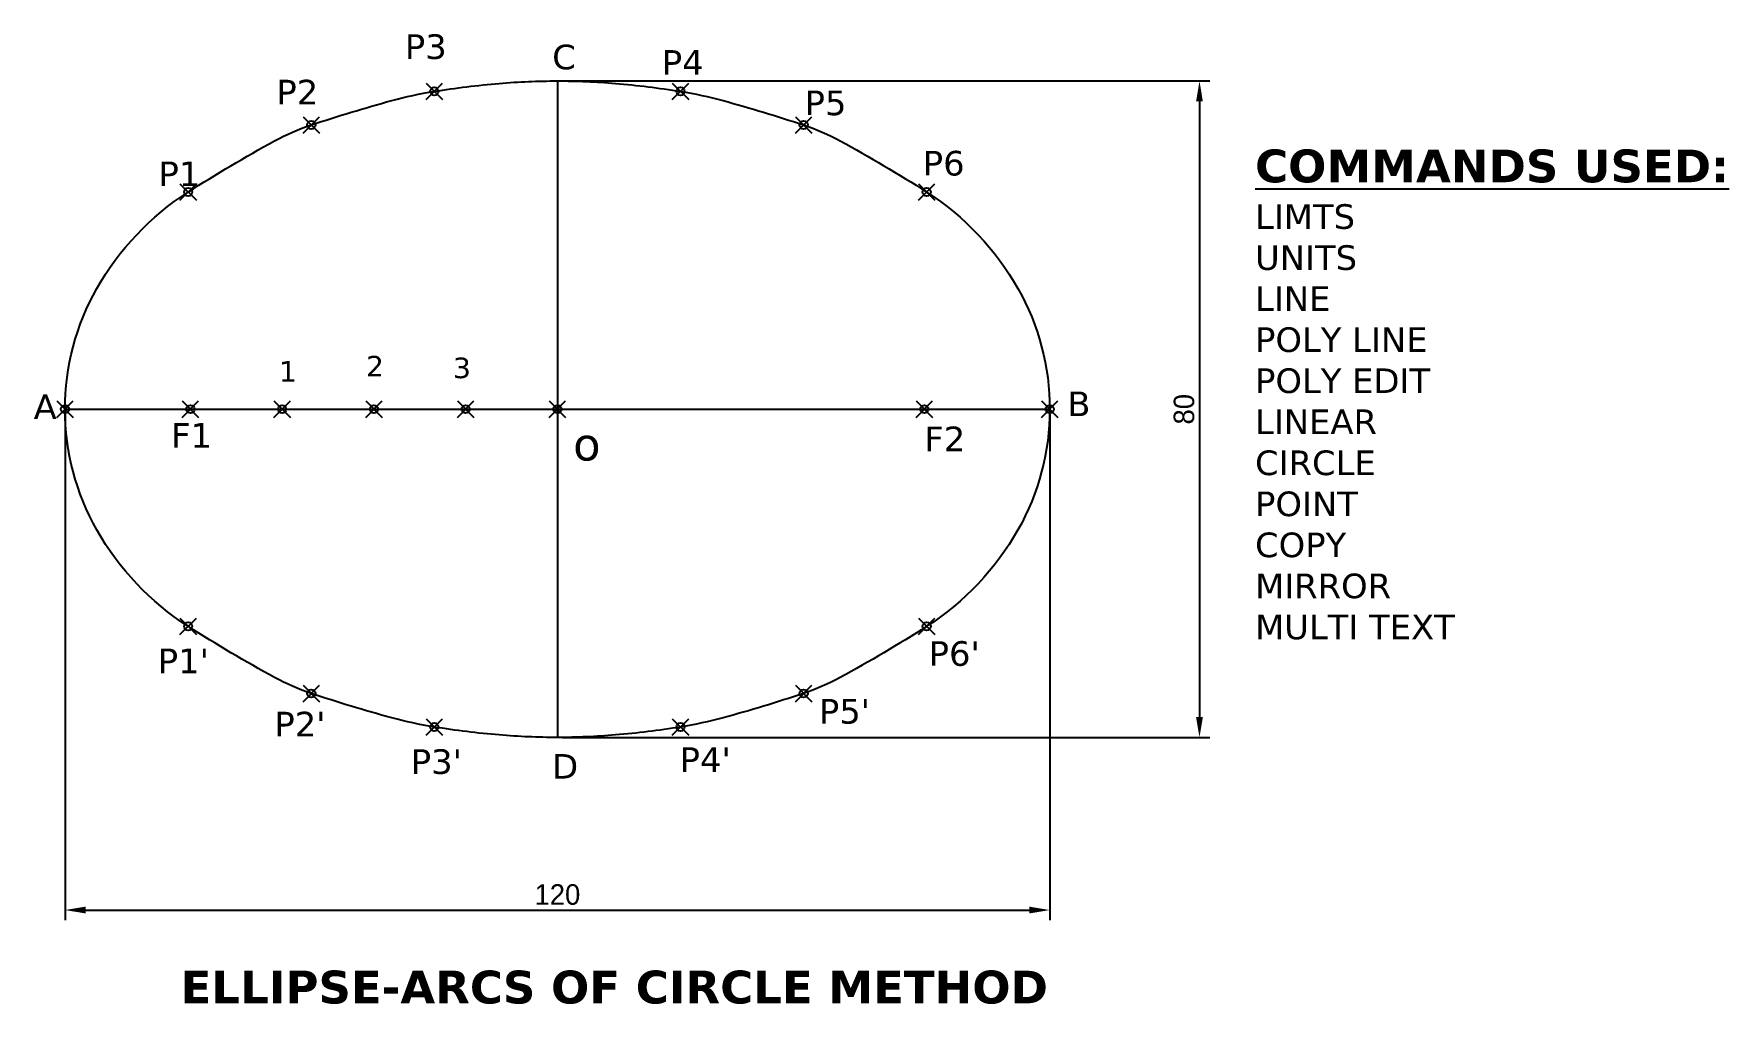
# Model space of a CAD drawing. Header units: millimetres. Extents: x 1257 to 1464, y 786 to 904.
import ezdxf

# ---------------------------------------------------------------- set-up
doc = ezdxf.new("R2010")
doc.units = ezdxf.units.MM
doc.header["$PDMODE"] = 35
doc.header["$PDSIZE"] = -4
doc.dimstyles.new('ISO-25', dxfattribs={"dimtxt": 2.5, "dimasz": 2.5, "dimexe": 1.25, "dimexo": 0.625, "dimtad": 1, "dimtxsty": 'Standard', "dimcen": 2.5, "dimadec": 0, "dimazin": 0, "dimtfac": 1, "dimtmove": 0, "dimatfit": 3, "dimfxl": 1, "dimarcsym": 0})

# ---------------------------------------------------------------- blocks, each defined once
blk = doc.blocks.new('*D1')
at = {"color": 0, "lineweight": -2}
for p, q in [((1260.87, 857.38), (1260.87, 795.72)), ((1380.87, 857.38), (1380.87, 795.72)), ((1263.37, 796.97), (1378.37, 796.97))]:
    blk.add_line(p, q, dxfattribs=at)
at = {"color": 0}
for points in [[(1263.37, 797.39), (1263.37, 796.56), (1260.87, 796.97)], [(1378.37, 797.39), (1378.37, 796.56), (1380.87, 796.97)]]:
    blk.add_solid(points, dxfattribs=at)
at = {"layer": 'Defpoints', "color": 0}
for p in [(1260.87, 858), (1380.87, 858), (1380.87, 796.97)]:
    blk.add_point(p, dxfattribs=at)
at = {"color": 0, "insert": (1320.87, 798.85), "char_height": 2.5, "attachment_point": 5}
blk.add_mtext('120', dxfattribs=at)
blk = doc.blocks.new('*D2')
at = {"color": 0, "lineweight": -2}
for p, q in [((1321.49, 898), (1400.37, 898)), ((1399.12, 895.5), (1399.12, 820.5)), ((1321.49, 818), (1400.37, 818))]:
    blk.add_line(p, q, dxfattribs=at)
at = {"color": 0}
for points in [[(1398.7, 895.5), (1399.53, 895.5), (1399.12, 898)], [(1398.7, 820.5), (1399.53, 820.5), (1399.12, 818)]]:
    blk.add_solid(points, dxfattribs=at)
at = {"layer": 'Defpoints', "color": 0}
for p in [(1320.87, 898), (1320.87, 818), (1399.12, 818)]:
    blk.add_point(p, dxfattribs=at)
at = {"color": 0, "insert": (1397.24, 858), "char_height": 2.5, "attachment_point": 5, "rotation": 90}
blk.add_mtext('80', dxfattribs=at)

msp = doc.modelspace()

# ---------------------------------------------------------------- linework, layer by layer
for p, q in [((1320.869, 898.004), (1320.869, 818.004)), ((1260.869, 858.004), (1380.869, 858.004))]:
    msp.add_line(p, q)
msp.add_lwpolyline([(1260.869, 858.004, -0.1296596), (1264.751, 872.723, -0.1218411), (1275.869, 884.462, -0.0176589), (1286.409, 890.704, -0.0445497), (1290.869, 892.645, -0.0138084), (1300.678, 895.612, -0.0266637), (1305.869, 896.734, -0.0187563), (1313.789, 897.705, -0.0211222), (1320.869, 898.004, -0.0211222), (1327.949, 897.705, -0.0187563), (1335.869, 896.734, -0.0266637), (1341.059, 895.612, -0.0138084), (1350.869, 892.645, -0.0445497), (1355.329, 890.704, -0.0176589), (1365.869, 884.462, -0.1218411), (1376.987, 872.723, -0.1296596), (1380.869, 858.004, -0.1296596), (1376.987, 843.285, -0.1218411), (1365.869, 831.546, -0.0176589), (1355.329, 825.304, -0.0445497), (1350.869, 823.363, -0.0138084), (1341.059, 820.396, -0.0266637), (1335.869, 819.274, -0.0187563), (1327.949, 818.303, -0.0211222), (1320.869, 818.004, -0.0211222), (1313.789, 818.303, -0.0187563), (1305.869, 819.274, -0.0266637), (1300.678, 820.396, -0.0138084), (1290.869, 823.363, -0.0445497), (1286.409, 825.304, -0.0176589), (1275.869, 831.546, -0.1218411), (1264.751, 843.285, -0.1296596)], format="xyb", close=True)
for p in [(1305.869, 896.734), (1335.869, 896.734), (1290.869, 892.645), (1350.869, 892.645), (1275.869, 884.462), (1365.869, 884.462), (1260.869, 858.004), (1260.869, 858.004), (1260.869, 858.004), (1260.869, 858.004), (1276.147, 858.004), (1276.147, 858.004), (1276.147, 858.004), (1287.328, 858.004), (1298.508, 858.004), (1309.688, 858.004), (1320.869, 858.004), (1365.59, 858.004), (1380.869, 858.004), (1275.869, 831.546), (1365.869, 831.546), (1290.869, 823.363), (1350.869, 823.363), (1305.869, 819.274), (1335.869, 819.274)]:
    msp.add_point(p)

# ---------------------------------------------------------------- texts
at = {"attachment_point": 1}
for s, insert, char_height, width in [('{\\fVerdana|b0|i0|c0|p34;P3}', (1302.277, 903.68), 3, 7.63426), ('{\\fVerdana|b0|i0|c0|p34;C}', (1320.232, 902.423), 3, 7.63426), ('{\\fVerdana|b0|i0|c0|p34;P4}', (1333.594, 901.755), 3, 7.63426), ('{\\fVerdana|b0|i0|c0|p34;P2}', (1286.619, 898.145), 3, 7.63426), ('{\\fVerdana|b0|i0|c0|p34;P5}', (1350.993, 896.833), 3, 7.63426), ('{\\fVerdana|b0|i0|c0|p34;P6}', (1365.392, 889.481), 3, 7.63426), ('{\\fVerdana|b1|i0|c0|p34;\\LCOMMANDS USED:\\P\\fVerdana|b0|i0|c0|p34;\\H0.75x;\\lLIMTS\\PUNITS\\PLINE\\PPOLY LINE\\PPOLY EDIT\\PLINEAR\\PCIRCLE\\PPOINT\\PCOPY\\PMIRROR\\PMULTI TEXT}', (1405.89, 889.649), 4, 58.29701), ('{\\fVerdana|b0|i0|c0|p34;P1}', (1272.255, 888.184), 3, 7.63426), ('{\\fVerdana|b0|i0|c0|p34;1}', (1286.939, 863.864), 2.5, 7.63426), ('{\\fVerdana|b0|i0|c0|p34;2}', (1297.542, 864.5), 2.5, 7.63426), ('{\\fVerdana|b0|i0|c0|p34;3}', (1308.145, 864.288), 2.5, 7.63426), ('{\\fVerdana|b0|i0|c0|p34;A}', (1257.038, 859.805), 3, 7.63426), ('{\\fVerdana|b0|i0|c0|p34;B}', (1383.003, 860.157), 3, 7.63426), ('{\\fVerdana|b0|i0|c0|p34;F1}', (1273.791, 856.309), 3, 7.63426), ('{\\fVerdana|b0|i0|c0|p34;F2}', (1365.59, 855.885), 3, 7.63426), ('{\\fVerdana|b0|i0|c0|p34;o}', (1322.779, 855.755), 4, 7.91006), ("{\\fVerdana|b0|i0|c0|p34;P1'}", (1272.165, 828.833), 3, 7.63426), ("{\\fVerdana|b0|i0|c0|p34;P6'}", (1366.11, 829.733), 3, 7.63426), ("{\\fVerdana|b0|i0|c0|p34;P5'}", (1352.74, 822.689), 3, 7.63426), ("{\\fVerdana|b0|i0|c0|p34;P2'}", (1286.378, 821.132), 3, 7.63426), ("{\\fVerdana|b0|i0|c0|p34;P3'}", (1303, 816.559), 3, 7.63426), ("{\\fVerdana|b0|i0|c0|p34;P4'}", (1335.762, 816.8), 3, 7.63426), ('{\\fVerdana|b0|i0|c0|p34;D}', (1320.232, 815.984), 3, 7.63426), ('{\\fVerdana|b1|i0|c0|p34;ELLIPSE-ARCS OF CIRCLE METHOD}', (1274.948, 789.59), 4, 121.65284)]:
    msp.add_mtext(s, dxfattribs=dict(at, insert=insert, char_height=char_height, width=width))

# ---------------------------------------------------------------- dimensions: what is measured, and where the dimension line sits
dim = msp.add_linear_dim(base=(1399.118, 818.004), p1=(1320.869, 898.004), p2=(1320.869, 818.004), angle=90, dimstyle='ISO-25')
dim.commit()
dim.dimension.update_dxf_attribs({"geometry": '*D2', "text_midpoint": (1397.243, 858.004)})
dim = msp.add_linear_dim(base=(1380.869, 796.974), p1=(1260.869, 858.004), p2=(1380.869, 858.004), dimstyle='ISO-25')
dim.commit()
dim.dimension.update_dxf_attribs({"geometry": '*D1', "text_midpoint": (1320.869, 798.849)})

doc.saveas('drawing.dxf')
